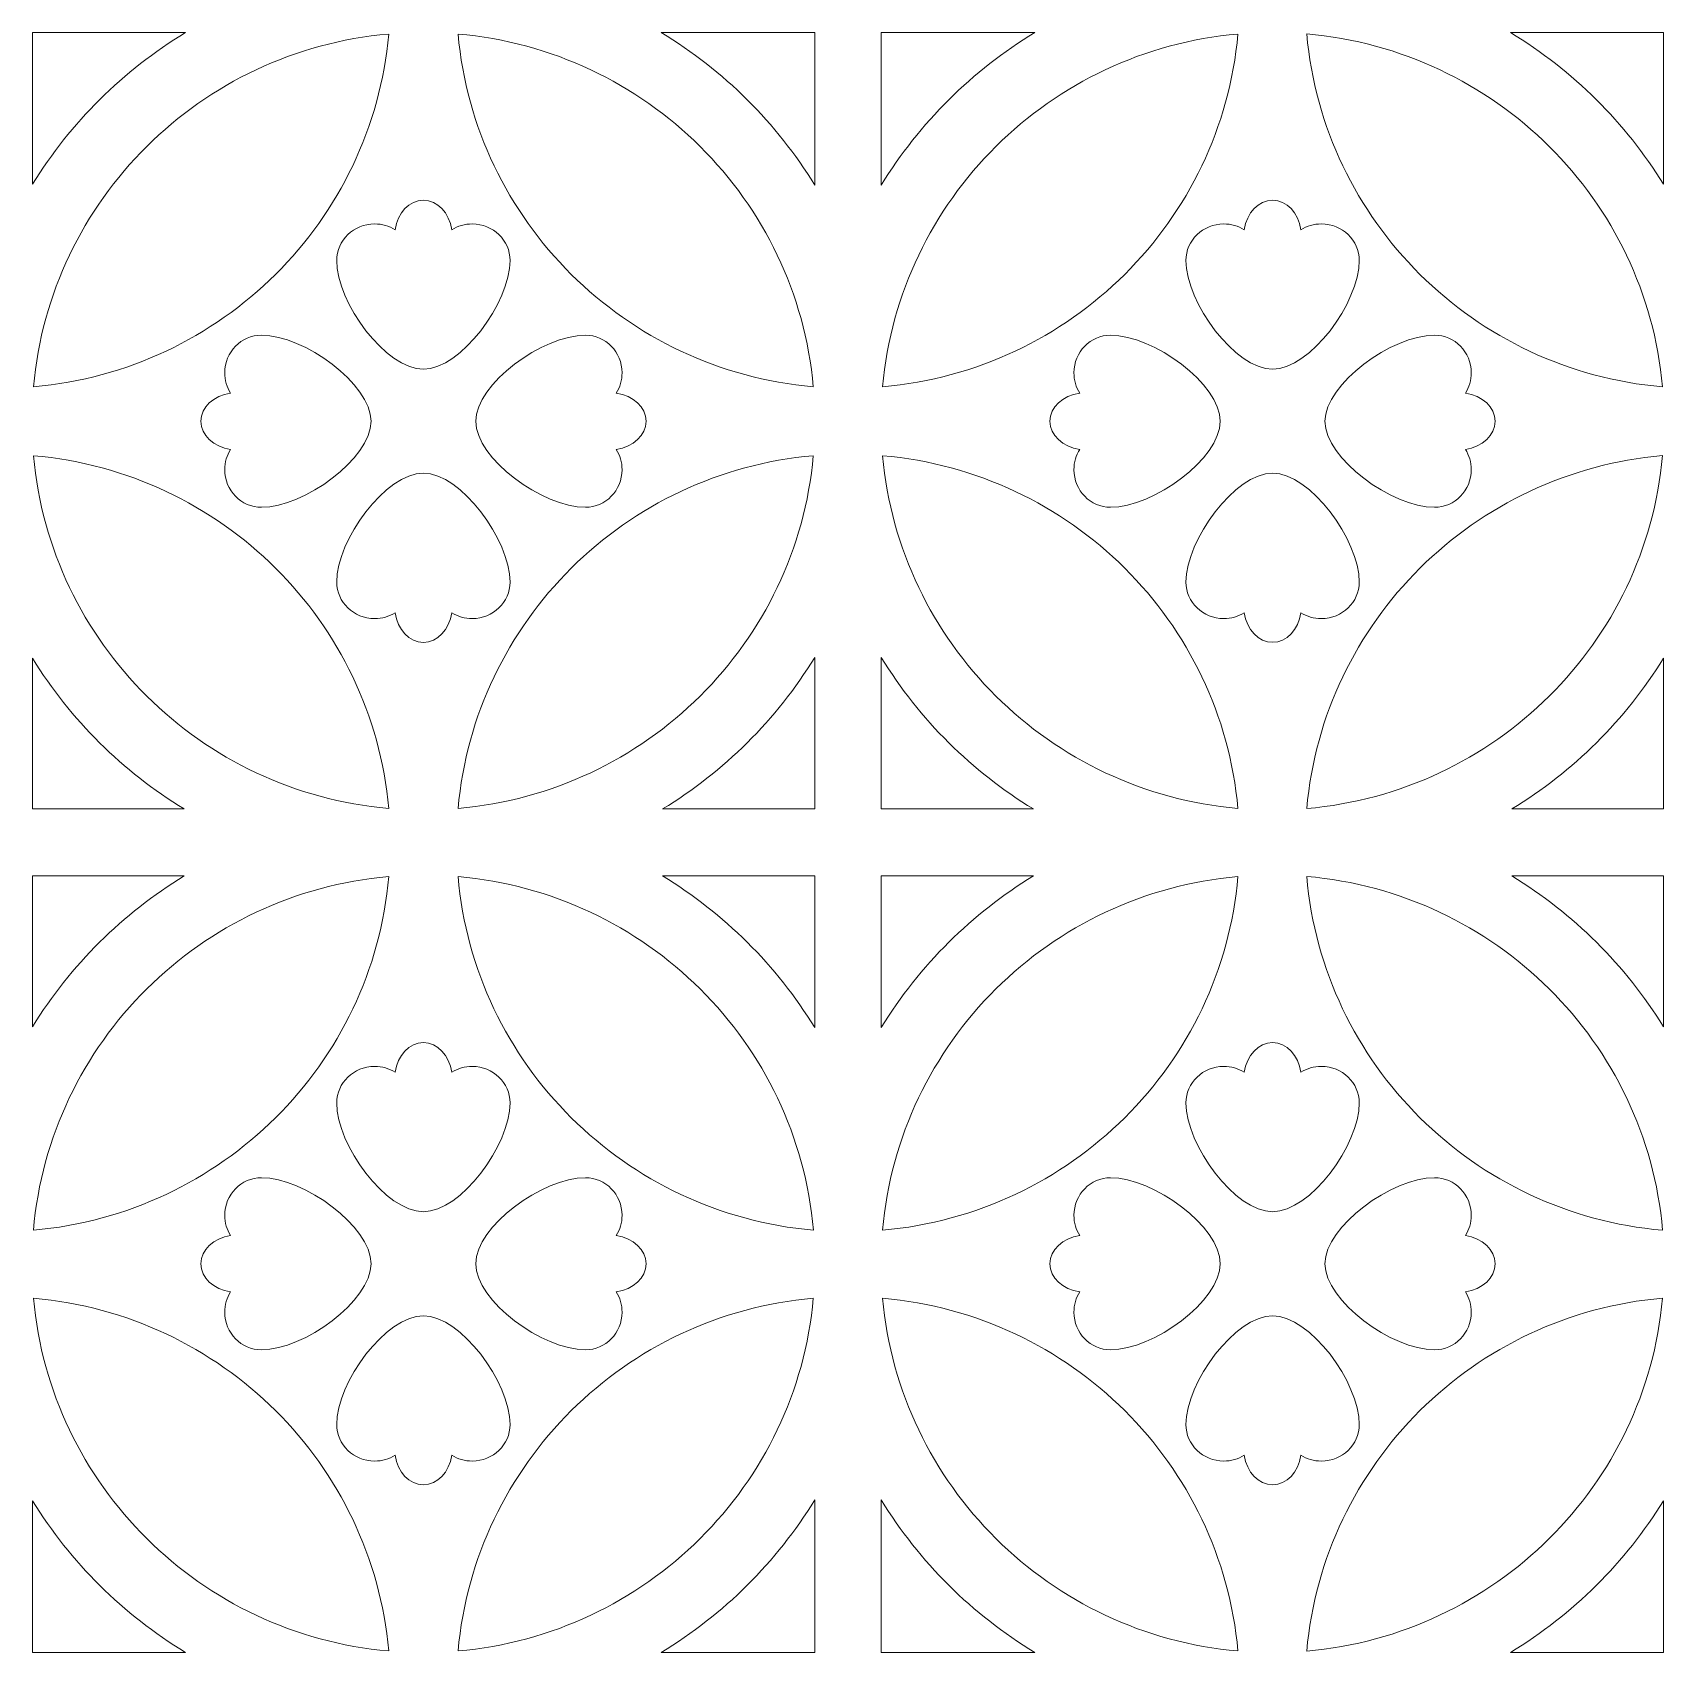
# Model space of a CAD drawing. Header units: millimetres. Extents: x -1200 to 1200, y -590 to 590.
# Drawn here: x -1200 to -618, y -590 to -12 of the extents above; entities that cross this region are included whole.
import ezdxf

# ---------------------------------------------------------------- set-up
doc = ezdxf.new("R2010")
doc.units = ezdxf.units.MM
doc.header["$MEASUREMENT"] = 0
doc.layers.add('Layer 1', color=7, linetype='Continuous')

msp = doc.modelspace()

# ---------------------------------------------------------------- linework, layer by layer
at = {"layer": 'Layer 1', "color": 250, "lineweight": 20}
for points, knots in [([(-1200.0156, -11.9789), (-1200.0156, -11.9789), (-1200.0156, -66.0785), (-1200.0156, -66.0785), (-1193.2489, -55.0931), (-1185.207, -44.9692), (-1176.0903, -35.916), (-1166.8906, -26.7839), (-1156.592, -18.7328), (-1145.4121, -11.9789), (-1145.4121, -11.9789), (-1200.0156, -11.9789), (-1200.0156, -11.9789)], [0, 0, 0, 0, 0.25, 0.25, 0.25, 0.5, 0.5, 0.5, 0.75, 0.75, 0.75, 1, 1, 1, 1]), ([(-1199.7046, -138.3804), (-1166.1061, -135.4428), (-1135.8945, -120.655), (-1113.3342, -98.245), (-1090.7671, -75.842), (-1075.879, -45.8409), (-1072.9173, -12.4766), (-1106.5191, -15.4176), (-1136.7274, -30.1951), (-1159.2911, -52.6016), (-1181.8547, -75.0046), (-1196.7463, -105.0161), (-1199.7046, -138.3804)], [0, 0, 0, 0, 0.25, 0.25, 0.25, 0.5, 0.5, 0.5, 0.75, 0.75, 0.75, 1, 1, 1, 1]), ([(-1048.166, -12.4766), (-1045.2009, -45.8375), (-1030.3128, -75.8386), (-1007.7491, -98.2416), (-985.1854, -120.6516), (-954.9772, -135.4393), (-921.3753, -138.3804), (-924.3336, -105.0161), (-939.2216, -75.0081), (-961.7854, -52.605), (-984.3456, -30.1951), (-1014.5641, -15.4176), (-1048.166, -12.4766)], [0, 0, 0, 0, 0.25, 0.25, 0.25, 0.5, 0.5, 0.5, 0.75, 0.75, 0.75, 1, 1, 1, 1]), ([(-975.6712, -11.9789), (-964.4879, -18.7328), (-954.1858, -26.7873), (-944.9827, -35.9229), (-935.783, -45.0584), (-927.6789, -55.2887), (-920.8777, -66.3908), (-920.8777, -66.3908), (-920.8777, -11.9789), (-920.8777, -11.9789), (-920.8777, -11.9789), (-975.6712, -11.9789), (-975.6712, -11.9789)], [0, 0, 0, 0, 0.25, 0.25, 0.25, 0.5, 0.5, 0.5, 0.75, 0.75, 0.75, 1, 1, 1, 1]), ([(-897.1148, -11.9789), (-897.1148, -11.9789), (-897.1148, -11.9789), (-897.1148, -11.9789), (-897.1148, -11.9789), (-897.1148, -66.3839), (-897.1148, -66.3839), (-890.3135, -55.2819), (-882.206, -45.0516), (-873.0028, -35.916), (-863.8032, -26.7839), (-853.5045, -18.7328), (-842.3247, -11.9789), (-842.3247, -11.9789), (-897.1148, -11.9789), (-897.1148, -11.9789)], [0, 0, 0, 0, 0.2, 0.2, 0.2, 0.4, 0.4, 0.4, 0.6, 0.6, 0.6, 0.8, 0.8, 0.8, 1, 1, 1, 1]), ([(-896.624, -138.3804), (-863.0221, -135.4428), (-832.8071, -120.655), (-810.2434, -98.245), (-787.6796, -75.842), (-772.795, -45.8409), (-769.8333, -12.4731), (-803.4317, -15.4142), (-833.6399, -30.1951), (-856.2036, -52.6016), (-878.7708, -75.0046), (-893.6657, -105.0126), (-896.624, -138.3804)], [0, 0, 0, 0, 0.25, 0.25, 0.25, 0.5, 0.5, 0.5, 0.75, 0.75, 0.75, 1, 1, 1, 1]), ([(-745.2652, -12.456), (-742.3104, -45.8272), (-727.4188, -75.8352), (-704.8517, -98.2416), (-682.2465, -120.6927), (-651.9693, -135.4942), (-618.2913, -138.3942), (-621.2496, -105.0264), (-636.1308, -75.0115), (-658.6979, -52.605), (-681.3031, -30.1539), (-711.5907, -15.3559), (-745.2652, -12.456)], [0, 0, 0, 0, 0.25, 0.25, 0.25, 0.5, 0.5, 0.5, 0.75, 0.75, 0.75, 1, 1, 1, 1]), ([(-617.9768, -66.0887), (-617.9768, -66.0887), (-617.9768, -11.9789), (-617.9768, -11.9789), (-617.9768, -11.9789), (-617.9768, -11.9789), (-617.9768, -11.9789), (-617.9768, -11.9789), (-672.5803, -11.9789), (-672.5803, -11.9789), (-661.4004, -18.7328), (-651.0984, -26.7839), (-641.8953, -35.9195), (-632.782, -44.9726), (-624.7435, -55.1), (-617.9768, -66.0887)], [0, 0, 0, 0, 0.2, 0.2, 0.2, 0.4, 0.4, 0.4, 0.6, 0.6, 0.6, 0.8, 0.8, 0.8, 1, 1, 1, 1]), ([(-1077.9733, -80.2554), (-1085.4277, -80.2554), (-1091.4686, -86.0826), (-1091.4686, -93.2723), (-1091.4686, -108.3553), (-1073.9575, -132.1139), (-1060.5417, -132.1139), (-1047.1258, -132.1139), (-1029.6147, -108.3553), (-1029.6147, -93.2723), (-1029.6147, -86.0826), (-1035.6556, -80.2554), (-1043.1031, -80.2554), (-1045.7987, -80.2554), (-1048.3112, -81.0138), (-1050.4158, -82.3282), (-1051.3247, -76.3122), (-1055.5133, -71.7684), (-1060.5417, -71.7684), (-1065.57, -71.7684), (-1069.7586, -76.3122), (-1070.6675, -82.3282), (-1072.7756, -81.0172), (-1075.2777, -80.2554), (-1077.9733, -80.2554)], [0, 0, 0, 0, 0.125, 0.125, 0.125, 0.25, 0.25, 0.25, 0.375, 0.375, 0.375, 0.5, 0.5, 0.5, 0.625, 0.625, 0.625, 0.75, 0.75, 0.75, 0.875, 0.875, 0.875, 1, 1, 1, 1]), ([(-774.8859, -80.2554), (-782.3368, -80.2554), (-788.3777, -86.0826), (-788.3777, -93.2723), (-788.3777, -108.3553), (-770.8666, -132.1139), (-757.4508, -132.1139), (-744.0384, -132.1139), (-726.5272, -108.3553), (-726.5272, -93.2723), (-726.5272, -86.0826), (-732.5647, -80.2554), (-740.0191, -80.2554), (-742.7078, -80.2554), (-745.2203, -81.0138), (-747.3284, -82.3248), (-748.2373, -76.3087), (-752.4224, -71.765), (-757.4542, -71.765), (-762.4826, -71.765), (-766.6711, -76.3122), (-767.5801, -82.3282), (-769.6847, -81.0138), (-772.1937, -80.2554), (-774.8859, -80.2554)], [0, 0, 0, 0, 0.125, 0.125, 0.125, 0.25, 0.25, 0.25, 0.375, 0.375, 0.375, 0.5, 0.5, 0.5, 0.625, 0.625, 0.625, 0.75, 0.75, 0.75, 0.875, 0.875, 0.875, 1, 1, 1, 1]), ([(-1131.4467, -133.3562), (-1131.4467, -125.9572), (-1125.5785, -119.9583), (-1118.3384, -119.9583), (-1103.1462, -119.9583), (-1079.2243, -137.3474), (-1079.2243, -150.6698), (-1079.2243, -163.9888), (-1103.1462, -181.3814), (-1118.3384, -181.3814), (-1125.5785, -181.3814), (-1131.4467, -175.3825), (-1131.4467, -167.98), (-1131.4467, -165.3101), (-1130.6829, -162.8151), (-1129.3628, -160.7217), (-1135.421, -159.8191), (-1139.9967, -155.6632), (-1139.9967, -150.6664), (-1139.9967, -145.6731), (-1135.4176, -141.5137), (-1129.3593, -140.6111), (-1130.6829, -138.5211), (-1131.4467, -136.0296), (-1131.4467, -133.3562)], [0, 0, 0, 0, 0.125, 0.125, 0.125, 0.25, 0.25, 0.25, 0.375, 0.375, 0.375, 0.5, 0.5, 0.5, 0.625, 0.625, 0.625, 0.75, 0.75, 0.75, 0.875, 0.875, 0.875, 1, 1, 1, 1]), ([(-989.6331, -133.3562), (-989.6331, -125.9572), (-995.5048, -119.9583), (-1002.7414, -119.9583), (-1017.9302, -119.9583), (-1041.859, -137.3474), (-1041.859, -150.6698), (-1041.859, -163.9888), (-1017.9302, -181.3814), (-1002.7414, -181.3814), (-995.5048, -181.3814), (-989.6331, -175.3825), (-989.6331, -167.98), (-989.6331, -165.3101), (-990.3969, -162.8151), (-991.7205, -160.7217), (-985.6623, -159.8191), (-981.0866, -155.6632), (-981.0866, -150.6664), (-981.0866, -145.6731), (-985.6623, -141.5137), (-991.7205, -140.6111), (-990.4004, -138.5211), (-989.6331, -136.0296), (-989.6331, -133.3562)], [0, 0, 0, 0, 0.125, 0.125, 0.125, 0.25, 0.25, 0.25, 0.375, 0.375, 0.375, 0.5, 0.5, 0.5, 0.625, 0.625, 0.625, 0.75, 0.75, 0.75, 0.875, 0.875, 0.875, 1, 1, 1, 1]), ([(-828.3593, -133.3562), (-828.3593, -125.9537), (-822.4911, -119.9549), (-815.251, -119.9549), (-800.0622, -119.9549), (-776.1369, -137.344), (-776.1369, -150.6664), (-776.1369, -163.9888), (-800.0622, -181.3779), (-815.251, -181.3779), (-822.4911, -181.3779), (-828.3593, -175.3791), (-828.3593, -167.98), (-828.3593, -165.3066), (-827.5955, -162.8117), (-826.2719, -160.7217), (-832.3336, -159.8191), (-836.9058, -155.6597), (-836.9058, -150.6664), (-836.9058, -145.6731), (-832.3301, -141.5137), (-826.2719, -140.6111), (-827.5955, -138.5211), (-828.3593, -136.0296), (-828.3593, -133.3562)], [0, 0, 0, 0, 0.125, 0.125, 0.125, 0.25, 0.25, 0.25, 0.375, 0.375, 0.375, 0.5, 0.5, 0.5, 0.625, 0.625, 0.625, 0.75, 0.75, 0.75, 0.875, 0.875, 0.875, 1, 1, 1, 1]), ([(-686.5457, -133.3562), (-686.5457, -125.9537), (-692.4139, -119.9549), (-699.654, -119.9549), (-714.8428, -119.9549), (-738.7681, -137.344), (-738.7681, -150.6664), (-738.7681, -163.9888), (-714.8428, -181.3779), (-699.654, -181.3779), (-692.4139, -181.3779), (-686.5457, -175.3791), (-686.5457, -167.98), (-686.5457, -165.3066), (-687.3095, -162.8117), (-688.6331, -160.7217), (-682.5714, -159.8191), (-677.9992, -155.6597), (-677.9992, -150.6664), (-677.9992, -145.6731), (-682.5748, -141.5137), (-688.6331, -140.6111), (-687.3095, -138.5211), (-686.5457, -136.0296), (-686.5457, -133.3562)], [0, 0, 0, 0, 0.125, 0.125, 0.125, 0.25, 0.25, 0.25, 0.375, 0.375, 0.375, 0.5, 0.5, 0.5, 0.625, 0.625, 0.625, 0.75, 0.75, 0.75, 0.875, 0.875, 0.875, 1, 1, 1, 1]), ([(-1072.9173, -288.8666), (-1075.879, -255.5022), (-1090.7637, -225.4976), (-1113.3274, -203.0946), (-1135.891, -180.6847), (-1166.1026, -165.8969), (-1199.7046, -162.9592), (-1196.7463, -196.3236), (-1181.8582, -226.3247), (-1159.2945, -248.7312), (-1136.7308, -271.1411), (-1106.5191, -285.9255), (-1072.9173, -288.8666)], [0, 0, 0, 0, 0.25, 0.25, 0.25, 0.5, 0.5, 0.5, 0.75, 0.75, 0.75, 1, 1, 1, 1]), ([(-921.3787, -162.9592), (-954.9737, -165.8969), (-985.1819, -180.6813), (-1007.7456, -203.0877), (-1030.3128, -225.4942), (-1045.2043, -255.4988), (-1048.166, -288.8666), (-1014.5676, -285.9255), (-984.3525, -271.1446), (-961.7888, -248.7346), (-939.2216, -226.3316), (-924.337, -196.327), (-921.3787, -162.9592)], [0, 0, 0, 0, 0.25, 0.25, 0.25, 0.5, 0.5, 0.5, 0.75, 0.75, 0.75, 1, 1, 1, 1]), ([(-769.8333, -288.8631), (-772.795, -255.5022), (-787.6762, -225.4976), (-810.2399, -203.0912), (-832.8036, -180.6813), (-863.0221, -165.8969), (-896.624, -162.9592), (-893.6657, -196.3236), (-878.7708, -226.3247), (-856.2071, -248.7312), (-833.6434, -271.1411), (-803.4317, -285.922), (-769.8333, -288.8631)], [0, 0, 0, 0, 0.25, 0.25, 0.25, 0.5, 0.5, 0.5, 0.75, 0.75, 0.75, 1, 1, 1, 1]), ([(-618.2913, -162.9455), (-651.9658, -165.8454), (-682.2431, -180.6435), (-704.8482, -203.0877), (-727.4154, -225.4976), (-742.3104, -255.5125), (-745.2652, -288.8803), (-711.5907, -285.9804), (-681.31, -271.1857), (-658.7014, -248.7346), (-636.1308, -226.3282), (-621.2496, -196.3167), (-618.2913, -162.9455)], [0, 0, 0, 0, 0.25, 0.25, 0.25, 0.5, 0.5, 0.5, 0.75, 0.75, 0.75, 1, 1, 1, 1]), ([(-1077.9733, -221.0809), (-1085.4277, -221.0809), (-1091.4686, -215.2536), (-1091.4686, -208.0639), (-1091.4686, -192.981), (-1073.9575, -169.2223), (-1060.5417, -169.2223), (-1047.1258, -169.2223), (-1029.6147, -192.981), (-1029.6147, -208.0639), (-1029.6147, -215.2536), (-1035.6556, -221.0809), (-1043.1031, -221.0809), (-1045.7987, -221.0809), (-1048.3112, -220.3224), (-1050.4158, -219.008), (-1051.3247, -225.0275), (-1055.5133, -229.5712), (-1060.5417, -229.5712), (-1065.57, -229.5712), (-1069.7586, -225.0241), (-1070.6675, -219.008), (-1072.7756, -220.3224), (-1075.2777, -221.0809), (-1077.9733, -221.0809)], [0, 0, 0, 0, 0.125, 0.125, 0.125, 0.25, 0.25, 0.25, 0.375, 0.375, 0.375, 0.5, 0.5, 0.5, 0.625, 0.625, 0.625, 0.75, 0.75, 0.75, 0.875, 0.875, 0.875, 1, 1, 1, 1]), ([(-774.8859, -221.0809), (-782.3368, -221.0809), (-788.3777, -215.2536), (-788.3777, -208.0639), (-788.3777, -192.981), (-770.8666, -169.2189), (-757.4508, -169.2189), (-744.0384, -169.2189), (-726.5272, -192.981), (-726.5272, -208.0639), (-726.5272, -215.2536), (-732.5647, -221.0809), (-740.0191, -221.0809), (-742.7078, -221.0809), (-745.2203, -220.3224), (-747.3284, -219.008), (-748.2373, -225.0275), (-752.4224, -229.5678), (-757.4542, -229.5678), (-762.4826, -229.5678), (-766.6711, -225.0241), (-767.5801, -219.008), (-769.6847, -220.319), (-772.1937, -221.0809), (-774.8859, -221.0809)], [0, 0, 0, 0, 0.125, 0.125, 0.125, 0.25, 0.25, 0.25, 0.375, 0.375, 0.375, 0.5, 0.5, 0.5, 0.625, 0.625, 0.625, 0.75, 0.75, 0.75, 0.875, 0.875, 0.875, 1, 1, 1, 1]), ([(-1200.0156, -235.2612), (-1200.0156, -235.2612), (-1200.0156, -289.045), (-1200.0156, -289.045), (-1200.0156, -289.045), (-1145.9305, -289.045), (-1145.9305, -289.045), (-1156.9133, -282.3529), (-1167.0357, -274.4082), (-1176.0937, -265.4168), (-1185.207, -256.3636), (-1193.2489, -246.2465), (-1200.0156, -235.2612)], [0, 0, 0, 0, 0.25, 0.25, 0.25, 0.5, 0.5, 0.5, 0.75, 0.75, 0.75, 1, 1, 1, 1]), ([(-920.8777, -234.9489), (-927.6823, -246.0544), (-935.7865, -256.2812), (-944.9896, -265.4202), (-954.0476, -274.4116), (-964.17, -282.3529), (-975.1528, -289.045), (-975.1528, -289.045), (-920.8777, -289.045), (-920.8777, -289.045), (-920.8777, -289.045), (-920.8777, -234.9489), (-920.8777, -234.9489)], [0, 0, 0, 0, 0.25, 0.25, 0.25, 0.5, 0.5, 0.5, 0.75, 0.75, 0.75, 1, 1, 1, 1]), ([(-897.1148, -234.9558), (-897.1148, -234.9558), (-897.1148, -289.045), (-897.1148, -289.045), (-897.1148, -289.045), (-842.843, -289.045), (-842.843, -289.045), (-853.8259, -282.3529), (-863.9483, -274.4082), (-873.0097, -265.4134), (-882.206, -256.2778), (-890.3135, -246.0544), (-897.1148, -234.9558)], [0, 0, 0, 0, 0.25, 0.25, 0.25, 0.5, 0.5, 0.5, 0.75, 0.75, 0.75, 1, 1, 1, 1]), ([(-617.9768, -289.045), (-617.9768, -289.045), (-617.9768, -235.2509), (-617.9768, -235.2509), (-624.7435, -246.2431), (-632.7854, -256.3636), (-641.9021, -265.4168), (-650.9601, -274.4116), (-661.0825, -282.3529), (-672.0689, -289.045), (-672.0689, -289.045), (-617.9768, -289.045), (-617.9768, -289.045)], [0, 0, 0, 0, 0.25, 0.25, 0.25, 0.5, 0.5, 0.5, 0.75, 0.75, 0.75, 1, 1, 1, 1]), ([(-1200.0156, -312.9546), (-1200.0156, -312.9546), (-1200.0156, -366.7418), (-1200.0156, -366.7418), (-1193.2489, -355.7565), (-1185.207, -345.636), (-1176.0903, -336.5828), (-1167.0289, -327.5846), (-1156.9099, -319.6467), (-1145.9235, -312.9546), (-1145.9235, -312.9546), (-1200.0156, -312.9546), (-1200.0156, -312.9546)], [0, 0, 0, 0, 0.25, 0.25, 0.25, 0.5, 0.5, 0.5, 0.75, 0.75, 0.75, 1, 1, 1, 1]), ([(-1199.7322, -439.3561), (-1166.1234, -436.4219), (-1135.9014, -421.6375), (-1113.3342, -399.2242), (-1090.698, -376.7456), (-1075.7857, -346.6313), (-1072.8931, -313.1399), (-1106.5019, -316.0742), (-1136.7205, -330.8551), (-1159.2911, -353.2616), (-1181.9273, -375.7401), (-1196.8396, -405.8648), (-1199.7322, -439.3561)], [0, 0, 0, 0, 0.25, 0.25, 0.25, 0.5, 0.5, 0.5, 0.75, 0.75, 0.75, 1, 1, 1, 1]), ([(-1048.1902, -313.1399), (-1045.2976, -346.6278), (-1030.3853, -376.7422), (-1007.7491, -399.2173), (-985.1785, -421.6341), (-954.9599, -436.4219), (-921.3511, -439.3527), (-924.2403, -405.8648), (-939.1491, -375.7436), (-961.7854, -353.2684), (-984.3525, -330.8551), (-1014.5814, -316.0742), (-1048.1902, -313.1399)], [0, 0, 0, 0, 0.25, 0.25, 0.25, 0.5, 0.5, 0.5, 0.75, 0.75, 0.75, 1, 1, 1, 1]), ([(-920.8777, -312.9546), (-920.8777, -312.9546), (-975.1563, -312.9546), (-975.1563, -312.9546), (-964.1734, -319.6467), (-954.0441, -327.588), (-944.9827, -336.5863), (-935.783, -345.7218), (-927.6789, -355.9487), (-920.8777, -367.0541), (-920.8777, -367.0541), (-920.8777, -312.9546), (-920.8777, -312.9546)], [0, 0, 0, 0, 0.25, 0.25, 0.25, 0.5, 0.5, 0.5, 0.75, 0.75, 0.75, 1, 1, 1, 1]), ([(-897.1148, -312.9546), (-897.1148, -312.9546), (-897.1148, -312.9546), (-897.1148, -312.9546), (-897.1148, -312.9546), (-897.1148, -367.0473), (-897.1148, -367.0473), (-890.3135, -355.9418), (-882.206, -345.7184), (-873.0028, -336.5828), (-863.9414, -327.5846), (-853.8225, -319.6433), (-842.8361, -312.9546), (-842.8361, -312.9546), (-897.1148, -312.9546), (-897.1148, -312.9546)], [0, 0, 0, 0, 0.2, 0.2, 0.2, 0.4, 0.4, 0.4, 0.6, 0.6, 0.6, 0.8, 0.8, 0.8, 1, 1, 1, 1]), ([(-896.6482, -439.3527), (-863.0394, -436.4219), (-832.8139, -421.6375), (-810.2434, -399.2208), (-787.6106, -376.7456), (-772.6983, -346.6313), (-769.8022, -313.1399), (-803.411, -316.0708), (-833.6365, -330.8517), (-856.2036, -353.2616), (-878.8399, -375.7401), (-893.7556, -405.8614), (-896.6482, -439.3527)], [0, 0, 0, 0, 0.25, 0.25, 0.25, 0.5, 0.5, 0.5, 0.75, 0.75, 0.75, 1, 1, 1, 1]), ([(-745.2929, -313.1228), (-742.4037, -346.621), (-727.488, -376.7388), (-704.8517, -399.2173), (-682.2396, -421.6753), (-651.952, -436.4768), (-618.2637, -439.3733), (-621.1528, -405.8751), (-636.0582, -375.747), (-658.6979, -353.265), (-681.31, -330.8139), (-711.608, -316.0158), (-745.2929, -313.1228)], [0, 0, 0, 0, 0.25, 0.25, 0.25, 0.5, 0.5, 0.5, 0.75, 0.75, 0.75, 1, 1, 1, 1]), ([(-617.9768, -366.7487), (-617.9768, -366.7487), (-617.9768, -312.9546), (-617.9768, -312.9546), (-617.9768, -312.9546), (-617.9768, -312.9546), (-617.9768, -312.9546), (-617.9768, -312.9546), (-672.0723, -312.9546), (-672.0723, -312.9546), (-661.086, -319.6467), (-650.9567, -327.588), (-641.8953, -336.5863), (-632.782, -345.6395), (-624.7435, -355.7634), (-617.9768, -366.7487)], [0, 0, 0, 0, 0.2, 0.2, 0.2, 0.4, 0.4, 0.4, 0.6, 0.6, 0.6, 0.8, 0.8, 0.8, 1, 1, 1, 1]), ([(-1077.9733, -380.9188), (-1085.4277, -380.9188), (-1091.4686, -386.746), (-1091.4686, -393.9357), (-1091.4686, -409.0221), (-1073.9575, -432.7773), (-1060.5417, -432.7773), (-1047.1258, -432.7773), (-1029.6147, -409.0187), (-1029.6147, -393.9357), (-1029.6147, -386.746), (-1035.6556, -380.9188), (-1043.1031, -380.9188), (-1045.7987, -380.9188), (-1048.3112, -381.6772), (-1050.4158, -382.9882), (-1051.3247, -376.9756), (-1055.5133, -372.4284), (-1060.5417, -372.4284), (-1065.57, -372.4284), (-1069.7586, -376.979), (-1070.6675, -382.9916), (-1072.7756, -381.6772), (-1075.2777, -380.9188), (-1077.9733, -380.9188)], [0, 0, 0, 0, 0.125, 0.125, 0.125, 0.25, 0.25, 0.25, 0.375, 0.375, 0.375, 0.5, 0.5, 0.5, 0.625, 0.625, 0.625, 0.75, 0.75, 0.75, 0.875, 0.875, 0.875, 1, 1, 1, 1]), ([(-774.8859, -380.9153), (-782.3368, -380.9153), (-788.3777, -386.746), (-788.3777, -393.9357), (-788.3777, -409.0187), (-770.8666, -432.7773), (-757.4508, -432.7773), (-744.0384, -432.7773), (-726.5272, -409.0187), (-726.5272, -393.9357), (-726.5272, -386.746), (-732.5647, -380.9153), (-740.0191, -380.9153), (-742.7078, -380.9153), (-745.2203, -381.6772), (-747.3284, -382.9882), (-748.2373, -376.9756), (-752.4224, -372.4284), (-757.4542, -372.4284), (-762.4826, -372.4284), (-766.6711, -376.9756), (-767.5801, -382.9916), (-769.6847, -381.6772), (-772.1937, -380.9153), (-774.8859, -380.9153)], [0, 0, 0, 0, 0.125, 0.125, 0.125, 0.25, 0.25, 0.25, 0.375, 0.375, 0.375, 0.5, 0.5, 0.5, 0.625, 0.625, 0.625, 0.75, 0.75, 0.75, 0.875, 0.875, 0.875, 1, 1, 1, 1]), ([(-1131.4467, -434.0196), (-1131.4467, -426.6205), (-1125.5785, -420.6183), (-1118.3384, -420.6183), (-1103.1462, -420.6183), (-1079.2243, -438.0108), (-1079.2243, -451.3298), (-1079.2243, -464.6522), (-1103.1462, -482.0448), (-1118.3384, -482.0448), (-1125.5785, -482.0448), (-1131.4467, -476.0425), (-1131.4467, -468.6469), (-1131.4467, -465.97), (-1130.6829, -463.4751), (-1129.3628, -461.3885), (-1135.421, -460.4825), (-1139.9967, -456.3231), (-1139.9967, -451.3298), (-1139.9967, -446.3365), (-1135.4176, -442.1771), (-1129.3593, -441.2745), (-1130.6829, -439.1811), (-1131.4467, -436.6964), (-1131.4467, -434.0196)], [0, 0, 0, 0, 0.125, 0.125, 0.125, 0.25, 0.25, 0.25, 0.375, 0.375, 0.375, 0.5, 0.5, 0.5, 0.625, 0.625, 0.625, 0.75, 0.75, 0.75, 0.875, 0.875, 0.875, 1, 1, 1, 1]), ([(-989.6331, -434.0196), (-989.6331, -426.6205), (-995.5048, -420.6183), (-1002.7414, -420.6183), (-1017.9302, -420.6183), (-1041.859, -438.0108), (-1041.859, -451.3298), (-1041.859, -464.6522), (-1017.9302, -482.0448), (-1002.7414, -482.0448), (-995.5048, -482.0448), (-989.6331, -476.0425), (-989.6331, -468.6469), (-989.6331, -465.97), (-990.3969, -463.4751), (-991.7205, -461.3885), (-985.6623, -460.4825), (-981.0866, -456.3231), (-981.0866, -451.3298), (-981.0866, -446.3365), (-985.6623, -442.1771), (-991.7205, -441.2745), (-990.4004, -439.1811), (-989.6331, -436.6964), (-989.6331, -434.0196)], [0, 0, 0, 0, 0.125, 0.125, 0.125, 0.25, 0.25, 0.25, 0.375, 0.375, 0.375, 0.5, 0.5, 0.5, 0.625, 0.625, 0.625, 0.75, 0.75, 0.75, 0.875, 0.875, 0.875, 1, 1, 1, 1]), ([(-828.3593, -434.0196), (-828.3593, -426.6205), (-822.4911, -420.6183), (-815.251, -420.6183), (-800.0622, -420.6183), (-776.1369, -438.0108), (-776.1369, -451.3298), (-776.1369, -464.6522), (-800.0622, -482.0448), (-815.251, -482.0448), (-822.4911, -482.0448), (-828.3593, -476.0425), (-828.3593, -468.6434), (-828.3593, -465.97), (-827.5955, -463.4751), (-826.2719, -461.3885), (-832.3336, -460.4825), (-836.9058, -456.3231), (-836.9058, -451.3298), (-836.9058, -446.3365), (-832.3301, -442.1771), (-826.2719, -441.2745), (-827.5955, -439.1811), (-828.3593, -436.693), (-828.3593, -434.0196)], [0, 0, 0, 0, 0.125, 0.125, 0.125, 0.25, 0.25, 0.25, 0.375, 0.375, 0.375, 0.5, 0.5, 0.5, 0.625, 0.625, 0.625, 0.75, 0.75, 0.75, 0.875, 0.875, 0.875, 1, 1, 1, 1]), ([(-686.5457, -434.0196), (-686.5457, -426.6205), (-692.4139, -420.6183), (-699.654, -420.6183), (-714.8428, -420.6183), (-738.7681, -438.0108), (-738.7681, -451.3298), (-738.7681, -464.6522), (-714.8428, -482.0448), (-699.654, -482.0448), (-692.4139, -482.0448), (-686.5457, -476.0425), (-686.5457, -468.6434), (-686.5457, -465.97), (-687.3095, -463.4751), (-688.6331, -461.3885), (-682.5714, -460.4825), (-677.9992, -456.3231), (-677.9992, -451.3298), (-677.9992, -446.3365), (-682.5748, -442.1771), (-688.6331, -441.2745), (-687.3095, -439.1811), (-686.5457, -436.693), (-686.5457, -434.0196)], [0, 0, 0, 0, 0.125, 0.125, 0.125, 0.25, 0.25, 0.25, 0.375, 0.375, 0.375, 0.5, 0.5, 0.5, 0.625, 0.625, 0.625, 0.75, 0.75, 0.75, 0.875, 0.875, 0.875, 1, 1, 1, 1]), ([(-1072.9173, -589.5299), (-1075.8756, -556.1656), (-1090.7637, -526.1645), (-1113.3274, -503.7546), (-1135.891, -481.3481), (-1166.1061, -466.5672), (-1199.7046, -463.6295), (-1196.7463, -496.9938), (-1181.8547, -526.9881), (-1159.2945, -549.3911), (-1136.7308, -571.8045), (-1106.5191, -586.5923), (-1072.9173, -589.5299)], [0, 0, 0, 0, 0.25, 0.25, 0.25, 0.5, 0.5, 0.5, 0.75, 0.75, 0.75, 1, 1, 1, 1]), ([(-921.3787, -463.6295), (-954.9737, -466.5672), (-985.1819, -481.3481), (-1007.7456, -503.7511), (-1030.3128, -526.1611), (-1045.2043, -556.1656), (-1048.166, -589.5299), (-1014.5676, -586.5923), (-984.3525, -571.8045), (-961.7888, -549.398), (-939.2251, -526.9915), (-924.337, -496.9938), (-921.3787, -463.6295)], [0, 0, 0, 0, 0.25, 0.25, 0.25, 0.5, 0.5, 0.5, 0.75, 0.75, 0.75, 1, 1, 1, 1]), ([(-769.8333, -589.5299), (-772.7916, -556.1656), (-787.6762, -526.1611), (-810.2399, -503.7546), (-832.8036, -481.3481), (-863.0221, -466.5672), (-896.624, -463.6295), (-893.6657, -496.9904), (-878.7708, -526.9881), (-856.2071, -549.3911), (-833.6434, -571.8011), (-803.4317, -586.5923), (-769.8333, -589.5299)], [0, 0, 0, 0, 0.25, 0.25, 0.25, 0.5, 0.5, 0.5, 0.75, 0.75, 0.75, 1, 1, 1, 1]), ([(-618.2913, -463.6123), (-651.9658, -466.5157), (-682.2431, -481.3069), (-704.8482, -503.7511), (-727.4154, -526.1645), (-742.3104, -556.1759), (-745.2652, -589.5471), (-711.5907, -586.6472), (-681.31, -571.8457), (-658.7014, -549.3946), (-636.1342, -526.9915), (-621.2531, -496.9836), (-618.2913, -463.6123)], [0, 0, 0, 0, 0.25, 0.25, 0.25, 0.5, 0.5, 0.5, 0.75, 0.75, 0.75, 1, 1, 1, 1]), ([(-1077.9733, -521.7477), (-1085.4277, -521.7477), (-1091.4686, -515.9136), (-1091.4686, -508.7273), (-1091.4686, -493.6444), (-1073.9575, -469.8823), (-1060.5417, -469.8823), (-1047.1258, -469.8823), (-1029.6147, -493.6444), (-1029.6147, -508.7273), (-1029.6147, -515.9136), (-1035.6556, -521.7477), (-1043.1031, -521.7477), (-1045.7987, -521.7477), (-1048.3112, -520.9858), (-1050.4158, -519.6749), (-1051.3247, -525.6874), (-1055.5133, -530.2312), (-1060.5417, -530.2312), (-1065.57, -530.2312), (-1069.7586, -525.6874), (-1070.6675, -519.6749), (-1072.7756, -520.9824), (-1075.2777, -521.7477), (-1077.9733, -521.7477)], [0, 0, 0, 0, 0.125, 0.125, 0.125, 0.25, 0.25, 0.25, 0.375, 0.375, 0.375, 0.5, 0.5, 0.5, 0.625, 0.625, 0.625, 0.75, 0.75, 0.75, 0.875, 0.875, 0.875, 1, 1, 1, 1]), ([(-774.8859, -521.7477), (-782.3368, -521.7477), (-788.3777, -515.9136), (-788.3777, -508.7273), (-788.3777, -493.641), (-770.8666, -469.8823), (-757.4508, -469.8823), (-744.0384, -469.8823), (-726.5272, -493.6444), (-726.5272, -508.7273), (-726.5272, -515.9136), (-732.5647, -521.7477), (-740.0191, -521.7477), (-742.7078, -521.7477), (-745.2203, -520.9824), (-747.3284, -519.6749), (-748.2373, -525.6874), (-752.4224, -530.2312), (-757.4542, -530.2312), (-762.4826, -530.2312), (-766.6711, -525.684), (-767.5801, -519.6714), (-769.6847, -520.9824), (-772.1937, -521.7477), (-774.8859, -521.7477)], [0, 0, 0, 0, 0.125, 0.125, 0.125, 0.25, 0.25, 0.25, 0.375, 0.375, 0.375, 0.5, 0.5, 0.5, 0.625, 0.625, 0.625, 0.75, 0.75, 0.75, 0.875, 0.875, 0.875, 1, 1, 1, 1]), ([(-1200.0156, -535.9212), (-1200.0156, -535.9212), (-1200.0156, -590.0241), (-1200.0156, -590.0241), (-1200.0156, -590.0241), (-1145.419, -590.0241), (-1145.419, -590.0241), (-1156.5989, -583.2634), (-1166.8975, -575.2123), (-1176.0937, -566.0768), (-1185.207, -557.0236), (-1193.2489, -546.9065), (-1200.0156, -535.9212)], [0, 0, 0, 0, 0.25, 0.25, 0.25, 0.5, 0.5, 0.5, 0.75, 0.75, 0.75, 1, 1, 1, 1]), ([(-920.8777, -535.6123), (-927.6823, -546.7178), (-935.7865, -556.9446), (-944.9896, -566.0802), (-954.1858, -575.2157), (-964.4879, -583.2668), (-975.6643, -590.0241), (-975.6643, -590.0241), (-920.8777, -590.0241), (-920.8777, -590.0241), (-920.8777, -590.0241), (-920.8777, -535.6123), (-920.8777, -535.6123)], [0, 0, 0, 0, 0.25, 0.25, 0.25, 0.5, 0.5, 0.5, 0.75, 0.75, 0.75, 1, 1, 1, 1]), ([(-897.1148, -535.6158), (-897.1148, -535.6158), (-897.1148, -590.0207), (-897.1148, -590.0207), (-897.1148, -590.0207), (-842.3316, -590.0207), (-842.3316, -590.0207), (-853.5114, -583.2634), (-863.8066, -575.2123), (-873.0097, -566.0768), (-882.206, -556.9412), (-890.3135, -546.7212), (-897.1148, -535.6158)], [0, 0, 0, 0, 0.25, 0.25, 0.25, 0.5, 0.5, 0.5, 0.75, 0.75, 0.75, 1, 1, 1, 1]), ([(-617.9768, -590.0207), (-617.9768, -590.0207), (-617.9768, -535.9143), (-617.9768, -535.9143), (-624.7435, -546.9065), (-632.7854, -557.027), (-641.9021, -566.0802), (-651.0984, -575.2157), (-661.4004, -583.2634), (-672.5769, -590.0207), (-672.5769, -590.0207), (-617.9768, -590.0207), (-617.9768, -590.0207)], [0, 0, 0, 0, 0.25, 0.25, 0.25, 0.5, 0.5, 0.5, 0.75, 0.75, 0.75, 1, 1, 1, 1])]:
    msp.add_open_spline(points, degree=3, knots=knots, dxfattribs=at)

doc.saveas('drawing.dxf')
